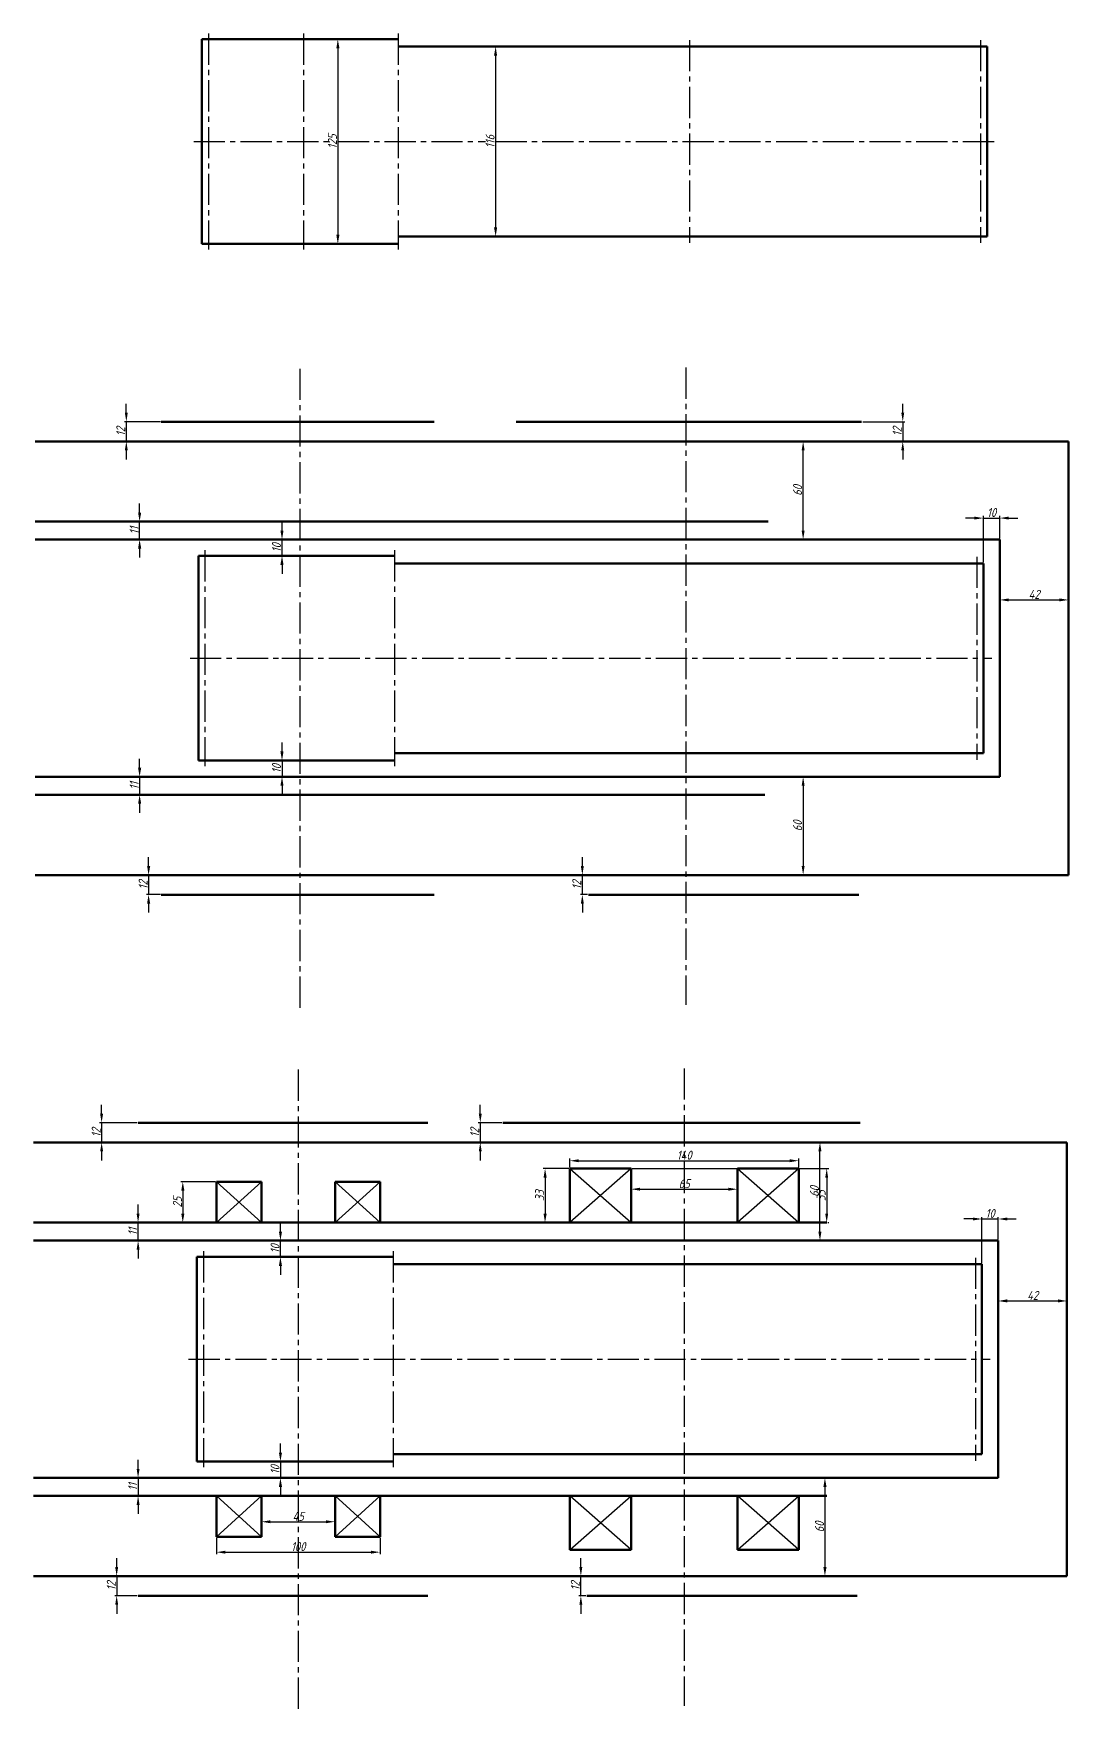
# Model space of a CAD drawing. Header units: millimetres. Extents: x 255 to 1707, y 126 to 1150.
# Drawn here: x 1074 to 1707, y 126 to 1150 of the extents above; entities that cross this region are included whole.
import ezdxf

# ---------------------------------------------------------------- set-up
doc = ezdxf.new("R2010")
doc.units = ezdxf.units.MM
doc.linetypes.add('CENTER2', pattern=[28.575, 19.05, -3.175, 3.175, -3.175])
for name, color, linetype in [('标注', 80, 'Continuous'), ('点划线', 7, 'CENTER2'), ('细实线', 7, 'Continuous')]:
    doc.layers.add(name, color=color, linetype=linetype)
doc.layers.add('粗实线', color=7, linetype='Continuous', lineweight=50)
doc.styles.get("Standard").update_dxf_attribs({"font": 'gbeitc.shx', "bigfont": '@extfont2.shx'})
doc.dimstyles.new('副本 ISO-25', dxfattribs={"dimtxt": 5.5, "dimasz": 5.5, "dimexe": 1.25, "dimexo": 0.625, "dimtad": 1, "dimtxsty": 'Standard', "dimcen": 2.5, "dimadec": 0, "dimazin": 0, "dimtfac": 1, "dimtmove": 0, "dimatfit": 3, "dimfxl": 1, "dimarcsym": 0})

# ---------------------------------------------------------------- blocks, each defined once
blk = doc.blocks.new('*D13')
at = {"layer": 'Defpoints', "color": 0, "transparency": 16777216}
for p in [(1259.9, 1146.4), (1259.9, 1021.4), (1259.9, 1021.4)]:
    blk.add_point(p, dxfattribs=at)
at = {"layer": '标注', "color": 0, "lineweight": -2, "transparency": 16777216}
for p, q in [((1259.9, 1140.9), (1259.9, 1026.9)), ((1260.6, 1146.4), (1261.2, 1146.4)), ((1260.6, 1021.4), (1261.2, 1021.4))]:
    blk.add_line(p, q, dxfattribs=at)
at = {"layer": '标注', "color": 0, "transparency": 16777216}
for points in [[(1259, 1140.9), (1260.9, 1140.9), (1259.9, 1146.4)], [(1259, 1026.9), (1260.9, 1026.9), (1259.9, 1021.4)]]:
    blk.add_solid(points, dxfattribs=at)
at = {"layer": '标注', "color": 0, "transparency": 16777216, "insert": (1256.6, 1083.9), "char_height": 5.5, "attachment_point": 5, "rotation": 90}
blk.add_mtext('125', dxfattribs=at)
blk = doc.blocks.new('*D14')
at = {"layer": 'Defpoints', "color": 0, "transparency": 16777216}
for p in [(1356.4, 1141.9), (1356.4, 1025.9), (1356.4, 1025.9)]:
    blk.add_point(p, dxfattribs=at)
at = {"layer": '标注', "color": 0, "lineweight": -2, "transparency": 16777216}
for p, q in [((1357, 1141.9), (1357.6, 1141.9)), ((1356.4, 1136.4), (1356.4, 1031.4)), ((1357, 1025.9), (1357.6, 1025.9))]:
    blk.add_line(p, q, dxfattribs=at)
at = {"layer": '标注', "color": 0, "transparency": 16777216}
for points in [[(1355.4, 1136.4), (1357.3, 1136.4), (1356.4, 1141.9)], [(1355.4, 1031.4), (1357.3, 1031.4), (1356.4, 1025.9)]]:
    blk.add_solid(points, dxfattribs=at)
at = {"layer": '标注', "color": 0, "transparency": 16777216, "insert": (1353, 1083.9), "char_height": 5.5, "attachment_point": 5, "rotation": 90}
blk.add_mtext('116', dxfattribs=at)
blk = doc.blocks.new('*D15')
at = {"layer": 'Defpoints', "color": 0, "transparency": 16777216}
for p in [(1138.7, 851.7), (1138.7, 851.7), (1138.7, 840.7)]:
    blk.add_point(p, dxfattribs=at)
at = {"layer": '标注', "color": 0, "lineweight": -2, "transparency": 16777216}
for p, q in [((1138.7, 857.2), (1138.7, 862.7)), ((1138.7, 840.7), (1138.7, 851.7)), ((1139.4, 851.7), (1140, 851.7)), ((1139.4, 840.7), (1140, 840.7)), ((1138.7, 835.2), (1138.7, 829.7))]:
    blk.add_line(p, q, dxfattribs=at)
at = {"layer": '标注', "color": 0, "transparency": 16777216}
for points in [[(1137.8, 857.2), (1139.7, 857.2), (1138.7, 851.7)], [(1137.8, 835.2), (1139.7, 835.2), (1138.7, 840.7)]]:
    blk.add_solid(points, dxfattribs=at)
at = {"layer": '标注', "color": 0, "transparency": 16777216, "insert": (1135.4, 846.2), "char_height": 5.5, "attachment_point": 5, "rotation": 90}
blk.add_mtext('11', dxfattribs=at)
blk = doc.blocks.new('*D16')
at = {"layer": 'Defpoints', "color": 0, "transparency": 16777216}
for p in [(1544.4, 900.7), (1544.4, 900.7), (1544.4, 840.7)]:
    blk.add_point(p, dxfattribs=at)
at = {"layer": '标注', "color": 0, "lineweight": -2, "transparency": 16777216}
for p, q in [((1544.4, 846.2), (1544.4, 895.2)), ((1545, 900.7), (1545.7, 900.7)), ((1545, 840.7), (1545.7, 840.7))]:
    blk.add_line(p, q, dxfattribs=at)
at = {"layer": '标注', "color": 0, "transparency": 16777216}
for points in [[(1543.5, 895.2), (1545.3, 895.2), (1544.4, 900.7)], [(1543.5, 846.2), (1545.3, 846.2), (1544.4, 840.7)]]:
    blk.add_solid(points, dxfattribs=at)
at = {"layer": '标注', "color": 0, "transparency": 16777216, "insert": (1541, 870.7), "char_height": 5.5, "attachment_point": 5, "rotation": 90}
blk.add_mtext('60', dxfattribs=at)
blk = doc.blocks.new('*D17')
at = {"layer": 'Defpoints', "color": 0, "transparency": 16777216}
for p in [(1225.8, 840.7), (1225.8, 840.7), (1225.8, 830.7)]:
    blk.add_point(p, dxfattribs=at)
at = {"layer": '标注', "color": 0, "lineweight": -2, "transparency": 16777216}
for p, q in [((1225.8, 846.2), (1225.8, 851.7)), ((1225.8, 830.7), (1225.8, 840.7)), ((1226.4, 840.7), (1227, 840.7)), ((1226.4, 830.7), (1227, 830.7)), ((1225.8, 825.2), (1225.8, 819.7))]:
    blk.add_line(p, q, dxfattribs=at)
at = {"layer": '标注', "color": 0, "transparency": 16777216}
for points in [[(1224.8, 846.2), (1226.7, 846.2), (1225.8, 840.7)], [(1224.8, 825.2), (1226.7, 825.2), (1225.8, 830.7)]]:
    blk.add_solid(points, dxfattribs=at)
at = {"layer": '标注', "color": 0, "transparency": 16777216, "insert": (1222.4, 835.7), "char_height": 5.5, "attachment_point": 5, "rotation": 90}
blk.add_mtext('10', dxfattribs=at)
blk = doc.blocks.new('*D18')
at = {"layer": 'Defpoints', "color": 0, "transparency": 16777216}
for p in [(1664.6, 853.8), (1664.6, 840.7), (1654.6, 826.2)]:
    blk.add_point(p, dxfattribs=at)
at = {"layer": '标注', "color": 0, "lineweight": -2, "transparency": 16777216}
for p, q in [((1649.1, 853.8), (1643.6, 853.8)), ((1654.6, 826.8), (1654.6, 855.1)), ((1654.6, 853.8), (1664.6, 853.8)), ((1664.6, 841.3), (1664.6, 855.1)), ((1670.1, 853.8), (1675.6, 853.8))]:
    blk.add_line(p, q, dxfattribs=at)
at = {"layer": '标注', "color": 0, "transparency": 16777216}
for points in [[(1649.1, 854.7), (1649.1, 852.9), (1654.6, 853.8)], [(1670.1, 854.7), (1670.1, 852.9), (1664.6, 853.8)]]:
    blk.add_solid(points, dxfattribs=at)
at = {"layer": '标注', "color": 0, "transparency": 16777216, "insert": (1659.6, 857.2), "char_height": 5.5, "attachment_point": 5}
blk.add_mtext('10', dxfattribs=at)
blk = doc.blocks.new('*D19')
at = {"layer": 'Defpoints', "color": 0, "transparency": 16777216}
for p in [(1664.6, 803.8), (1706.6, 803.8), (1706.6, 803.8)]:
    blk.add_point(p, dxfattribs=at)
at = {"layer": '标注', "color": 0, "lineweight": -2, "transparency": 16777216}
for p, q in [((1664.6, 804.4), (1664.6, 805)), ((1670.1, 803.8), (1701.1, 803.8)), ((1706.6, 804.4), (1706.6, 805))]:
    blk.add_line(p, q, dxfattribs=at)
at = {"layer": '标注', "color": 0, "transparency": 16777216}
for points in [[(1670.1, 804.7), (1670.1, 802.9), (1664.6, 803.8)], [(1701.1, 804.7), (1701.1, 802.9), (1706.6, 803.8)]]:
    blk.add_solid(points, dxfattribs=at)
at = {"layer": '标注', "color": 0, "transparency": 16777216, "insert": (1685.6, 807.2), "char_height": 5.5, "attachment_point": 5}
blk.add_mtext('42', dxfattribs=at)
blk = doc.blocks.new('*D20')
at = {"layer": 'Defpoints', "color": 0, "transparency": 16777216}
for p in [(1225.8, 705.7), (1225.8, 695.7), (1225.8, 695.7)]:
    blk.add_point(p, dxfattribs=at)
at = {"layer": '标注', "color": 0, "lineweight": -2, "transparency": 16777216}
for p, q in [((1225.8, 711.2), (1225.8, 716.7)), ((1225.8, 705.7), (1225.8, 695.7)), ((1226.4, 705.7), (1227, 705.7)), ((1225.8, 690.2), (1225.8, 684.7)), ((1226.4, 695.7), (1227, 695.7))]:
    blk.add_line(p, q, dxfattribs=at)
at = {"layer": '标注', "color": 0, "transparency": 16777216}
for points in [[(1224.8, 711.2), (1226.7, 711.2), (1225.8, 705.7)], [(1224.8, 690.2), (1226.7, 690.2), (1225.8, 695.7)]]:
    blk.add_solid(points, dxfattribs=at)
at = {"layer": '标注', "color": 0, "transparency": 16777216, "insert": (1222.4, 700.7), "char_height": 5.5, "attachment_point": 5, "rotation": 90}
blk.add_mtext('10', dxfattribs=at)
blk = doc.blocks.new('*D21')
at = {"layer": 'Defpoints', "color": 0, "transparency": 16777216}
for p in [(1138.7, 695.7), (1138.7, 684.7), (1138.7, 684.7)]:
    blk.add_point(p, dxfattribs=at)
at = {"layer": '标注', "color": 0, "lineweight": -2, "transparency": 16777216}
for p, q in [((1138.7, 701.2), (1138.7, 706.7)), ((1138.7, 695.7), (1138.7, 684.7)), ((1139.4, 695.7), (1140, 695.7)), ((1138.7, 679.2), (1138.7, 673.7)), ((1139.4, 684.7), (1140, 684.7))]:
    blk.add_line(p, q, dxfattribs=at)
at = {"layer": '标注', "color": 0, "transparency": 16777216}
for points in [[(1137.8, 701.2), (1139.7, 701.2), (1138.7, 695.7)], [(1137.8, 679.2), (1139.7, 679.2), (1138.7, 684.7)]]:
    blk.add_solid(points, dxfattribs=at)
at = {"layer": '标注', "color": 0, "transparency": 16777216, "insert": (1135.4, 690.2), "char_height": 5.5, "attachment_point": 5, "rotation": 90}
blk.add_mtext('11', dxfattribs=at)
blk = doc.blocks.new('*D22')
at = {"layer": 'Defpoints', "color": 0, "transparency": 16777216}
for p in [(1544.4, 695.7), (1544.4, 635.7), (1544.4, 635.7)]:
    blk.add_point(p, dxfattribs=at)
at = {"layer": '标注', "color": 0, "lineweight": -2, "transparency": 16777216}
for p, q in [((1544.4, 690.2), (1544.4, 641.2)), ((1545, 695.7), (1545.7, 695.7)), ((1545, 635.7), (1545.7, 635.7))]:
    blk.add_line(p, q, dxfattribs=at)
at = {"layer": '标注', "color": 0, "transparency": 16777216}
for points in [[(1543.5, 690.2), (1545.3, 690.2), (1544.4, 695.7)], [(1543.5, 641.2), (1545.3, 641.2), (1544.4, 635.7)]]:
    blk.add_solid(points, dxfattribs=at)
at = {"layer": '标注', "color": 0, "transparency": 16777216, "insert": (1541, 665.7), "char_height": 5.5, "attachment_point": 5, "rotation": 90}
blk.add_mtext('60', dxfattribs=at)
blk = doc.blocks.new('*D23')
at = {"layer": 'Defpoints', "color": 0, "transparency": 16777216}
for p in [(1409.4, 635.7), (1409.4, 635.7), (1413.1, 623.7)]:
    blk.add_point(p, dxfattribs=at)
at = {"layer": '标注', "color": 0, "lineweight": -2, "transparency": 16777216}
for p, q in [((1409.4, 641.2), (1409.4, 646.7)), ((1409.4, 623.7), (1409.4, 635.7)), ((1410, 635.7), (1410.7, 635.7)), ((1412.5, 623.7), (1408.2, 623.7)), ((1409.4, 618.2), (1409.4, 612.7))]:
    blk.add_line(p, q, dxfattribs=at)
at = {"layer": '标注', "color": 0, "transparency": 16777216}
for points in [[(1408.5, 641.2), (1410.3, 641.2), (1409.4, 635.7)], [(1408.5, 618.2), (1410.3, 618.2), (1409.4, 623.7)]]:
    blk.add_solid(points, dxfattribs=at)
at = {"layer": '标注', "color": 0, "transparency": 16777216, "insert": (1406, 629.7), "char_height": 5.5, "attachment_point": 5, "rotation": 90}
blk.add_mtext('12', dxfattribs=at)
blk = doc.blocks.new('*D26')
at = {"layer": 'Defpoints', "color": 0, "transparency": 16777216}
for p in [(1137.8, 423.3), (1143.1, 423.3), (1137.8, 412.3)]:
    blk.add_point(p, dxfattribs=at)
at = {"layer": '标注', "color": 0, "lineweight": -2, "transparency": 16777216}
for p, q in [((1137.8, 428.8), (1137.8, 434.3)), ((1142.4, 423.3), (1136.6, 423.3)), ((1137.8, 412.3), (1137.8, 423.3)), ((1138.5, 412.3), (1139.1, 412.3)), ((1137.8, 406.8), (1137.8, 401.3))]:
    blk.add_line(p, q, dxfattribs=at)
at = {"layer": '标注', "color": 0, "transparency": 16777216}
for points in [[(1136.9, 428.8), (1138.7, 428.8), (1137.8, 423.3)], [(1136.9, 406.8), (1138.7, 406.8), (1137.8, 412.3)]]:
    blk.add_solid(points, dxfattribs=at)
at = {"layer": '标注', "color": 0, "transparency": 16777216, "insert": (1134.5, 417.8), "char_height": 5.5, "attachment_point": 5, "rotation": 90}
blk.add_mtext('11', dxfattribs=at)
blk = doc.blocks.new('*D24')
at = {"layer": 'Defpoints', "color": 0, "transparency": 16777216}
for p in [(1554.7, 472.3), (1554.7, 472.3), (1554.7, 412.3)]:
    blk.add_point(p, dxfattribs=at)
at = {"layer": '标注', "color": 0, "lineweight": -2, "transparency": 16777216}
for p, q in [((1555.3, 472.3), (1555.9, 472.3)), ((1554.7, 417.8), (1554.7, 466.8)), ((1555.3, 412.3), (1555.9, 412.3))]:
    blk.add_line(p, q, dxfattribs=at)
at = {"layer": '标注', "color": 0, "transparency": 16777216}
for points in [[(1553.7, 466.8), (1555.6, 466.8), (1554.7, 472.3)], [(1553.7, 417.8), (1555.6, 417.8), (1554.7, 412.3)]]:
    blk.add_solid(points, dxfattribs=at)
at = {"layer": '标注', "color": 0, "transparency": 16777216, "insert": (1551.3, 442.3), "char_height": 5.5, "attachment_point": 5, "rotation": 90}
blk.add_mtext('60', dxfattribs=at)
blk = doc.blocks.new('*D27')
at = {"layer": 'Defpoints', "color": 0, "transparency": 16777216}
for p in [(1224.8, 412.3), (1224.8, 412.3), (1224.8, 402.3)]:
    blk.add_point(p, dxfattribs=at)
at = {"layer": '标注', "color": 0, "lineweight": -2, "transparency": 16777216}
for p, q in [((1224.8, 417.8), (1224.8, 423.3)), ((1224.8, 402.3), (1224.8, 412.3)), ((1225.5, 412.3), (1226.1, 412.3)), ((1225.5, 402.3), (1226.1, 402.3)), ((1224.8, 396.8), (1224.8, 391.3))]:
    blk.add_line(p, q, dxfattribs=at)
at = {"layer": '标注', "color": 0, "transparency": 16777216}
for points in [[(1223.9, 417.8), (1225.8, 417.8), (1224.8, 412.3)], [(1223.9, 396.8), (1225.8, 396.8), (1224.8, 402.3)]]:
    blk.add_solid(points, dxfattribs=at)
at = {"layer": '标注', "color": 0, "transparency": 16777216, "insert": (1221.5, 407.3), "char_height": 5.5, "attachment_point": 5, "rotation": 90}
blk.add_mtext('10', dxfattribs=at)
blk = doc.blocks.new('*D28')
at = {"layer": 'Defpoints', "color": 0, "transparency": 16777216}
for p in [(1663.7, 425.5), (1663.7, 412.3), (1653.7, 397.8)]:
    blk.add_point(p, dxfattribs=at)
at = {"layer": '标注', "color": 0, "lineweight": -2, "transparency": 16777216}
for p, q in [((1648.2, 425.5), (1642.7, 425.5)), ((1653.7, 398.4), (1653.7, 426.7)), ((1653.7, 425.5), (1663.7, 425.5)), ((1663.7, 412.9), (1663.7, 426.7)), ((1669.2, 425.5), (1674.7, 425.5))]:
    blk.add_line(p, q, dxfattribs=at)
at = {"layer": '标注', "color": 0, "transparency": 16777216}
for points in [[(1648.2, 426.4), (1648.2, 424.6), (1653.7, 425.5)], [(1669.2, 426.4), (1669.2, 424.6), (1663.7, 425.5)]]:
    blk.add_solid(points, dxfattribs=at)
at = {"layer": '标注', "color": 0, "transparency": 16777216, "insert": (1658.7, 428.9), "char_height": 5.5, "attachment_point": 5}
blk.add_mtext('10', dxfattribs=at)
blk = doc.blocks.new('*D29')
at = {"layer": 'Defpoints', "color": 0, "transparency": 16777216}
for p in [(1663.7, 375.4), (1705.7, 375.4), (1705.7, 375.4)]:
    blk.add_point(p, dxfattribs=at)
at = {"layer": '标注', "color": 0, "lineweight": -2, "transparency": 16777216}
for p, q in [((1663.7, 376.1), (1663.7, 376.7)), ((1669.2, 375.4), (1700.2, 375.4)), ((1705.7, 376.1), (1705.7, 376.7))]:
    blk.add_line(p, q, dxfattribs=at)
at = {"layer": '标注', "color": 0, "transparency": 16777216}
for points in [[(1669.2, 376.4), (1669.2, 374.5), (1663.7, 375.4)], [(1700.2, 376.4), (1700.2, 374.5), (1705.7, 375.4)]]:
    blk.add_solid(points, dxfattribs=at)
at = {"layer": '标注', "color": 0, "transparency": 16777216, "insert": (1684.7, 378.8), "char_height": 5.5, "attachment_point": 5}
blk.add_mtext('42', dxfattribs=at)
blk = doc.blocks.new('*D30')
at = {"layer": 'Defpoints', "color": 0, "transparency": 16777216}
for p in [(1224.8, 277.3), (1224.8, 267.3), (1224.8, 267.3)]:
    blk.add_point(p, dxfattribs=at)
at = {"layer": '标注', "color": 0, "lineweight": -2, "transparency": 16777216}
for p, q in [((1224.8, 282.8), (1224.8, 288.3)), ((1224.8, 277.3), (1224.8, 267.3)), ((1225.5, 277.3), (1226.1, 277.3)), ((1225.5, 267.3), (1226.1, 267.3)), ((1224.8, 261.8), (1224.8, 256.3))]:
    blk.add_line(p, q, dxfattribs=at)
at = {"layer": '标注', "color": 0, "transparency": 16777216}
for points in [[(1223.9, 282.8), (1225.8, 282.8), (1224.8, 277.3)], [(1223.9, 261.8), (1225.8, 261.8), (1224.8, 267.3)]]:
    blk.add_solid(points, dxfattribs=at)
at = {"layer": '标注', "color": 0, "transparency": 16777216, "insert": (1221.5, 272.3), "char_height": 5.5, "attachment_point": 5, "rotation": 90}
blk.add_mtext('10', dxfattribs=at)
blk = doc.blocks.new('*D31')
at = {"layer": 'Defpoints', "color": 0, "transparency": 16777216}
for p in [(1137.8, 267.3), (1137.8, 256.3), (1143.4, 256.3)]:
    blk.add_point(p, dxfattribs=at)
at = {"layer": '标注', "color": 0, "lineweight": -2, "transparency": 16777216}
for p, q in [((1137.8, 272.8), (1137.8, 278.3)), ((1137.8, 267.3), (1137.8, 256.3)), ((1138.5, 267.3), (1139.1, 267.3)), ((1142.8, 256.3), (1136.6, 256.3)), ((1137.8, 250.8), (1137.8, 245.3))]:
    blk.add_line(p, q, dxfattribs=at)
at = {"layer": '标注', "color": 0, "transparency": 16777216}
for points in [[(1136.9, 272.8), (1138.7, 272.8), (1137.8, 267.3)], [(1136.9, 250.8), (1138.7, 250.8), (1137.8, 256.3)]]:
    blk.add_solid(points, dxfattribs=at)
at = {"layer": '标注', "color": 0, "transparency": 16777216, "insert": (1134.5, 261.8), "char_height": 5.5, "attachment_point": 5, "rotation": 90}
blk.add_mtext('11', dxfattribs=at)
blk = doc.blocks.new('*D25')
at = {"layer": 'Defpoints', "color": 0, "transparency": 16777216}
for p in [(1557.7, 267.3), (1557.7, 207.3), (1557.7, 207.3)]:
    blk.add_point(p, dxfattribs=at)
at = {"layer": '标注', "color": 0, "lineweight": -2, "transparency": 16777216}
for p, q in [((1558.4, 267.3), (1559, 267.3)), ((1557.7, 261.8), (1557.7, 212.8)), ((1558.4, 207.3), (1559, 207.3))]:
    blk.add_line(p, q, dxfattribs=at)
at = {"layer": '标注', "color": 0, "transparency": 16777216}
for points in [[(1556.8, 261.8), (1558.7, 261.8), (1557.7, 267.3)], [(1556.8, 212.8), (1558.7, 212.8), (1557.7, 207.3)]]:
    blk.add_solid(points, dxfattribs=at)
at = {"layer": '标注', "color": 0, "transparency": 16777216, "insert": (1554.4, 237.3), "char_height": 5.5, "attachment_point": 5, "rotation": 90}
blk.add_mtext('60', dxfattribs=at)
blk = doc.blocks.new('*D32')
at = {"layer": 'Defpoints', "color": 0, "transparency": 16777216}
for p in [(1408.5, 207.3), (1408.5, 207.3), (1412.2, 195.3)]:
    blk.add_point(p, dxfattribs=at)
at = {"layer": '标注', "color": 0, "lineweight": -2, "transparency": 16777216}
for p, q in [((1408.5, 212.8), (1408.5, 218.3)), ((1408.5, 195.3), (1408.5, 207.3)), ((1409.1, 207.3), (1409.7, 207.3)), ((1411.5, 195.3), (1407.2, 195.3)), ((1408.5, 189.8), (1408.5, 184.3))]:
    blk.add_line(p, q, dxfattribs=at)
at = {"layer": '标注', "color": 0, "transparency": 16777216}
for points in [[(1407.6, 212.8), (1409.4, 212.8), (1408.5, 207.3)], [(1407.6, 189.8), (1409.4, 189.8), (1408.5, 195.3)]]:
    blk.add_solid(points, dxfattribs=at)
at = {"layer": '标注', "color": 0, "transparency": 16777216, "insert": (1405.1, 201.3), "char_height": 5.5, "attachment_point": 5, "rotation": 90}
blk.add_mtext('12', dxfattribs=at)
blk = doc.blocks.new('*D33')
at = {"layer": 'Defpoints', "color": 0, "transparency": 16777216}
for p in [(1213.2, 240.5), (1258.2, 240.5), (1258.2, 240.5)]:
    blk.add_point(p, dxfattribs=at)
at = {"layer": '标注', "color": 0, "lineweight": -2, "transparency": 16777216}
for p, q in [((1213.2, 241.1), (1213.2, 241.7)), ((1218.7, 240.5), (1252.7, 240.5)), ((1258.2, 241.1), (1258.2, 241.7))]:
    blk.add_line(p, q, dxfattribs=at)
at = {"layer": '标注', "color": 0, "transparency": 16777216}
for points in [[(1218.7, 241.4), (1218.7, 239.6), (1213.2, 240.5)], [(1252.7, 241.4), (1252.7, 239.6), (1258.2, 240.5)]]:
    blk.add_solid(points, dxfattribs=at)
at = {"layer": '标注', "color": 0, "transparency": 16777216, "insert": (1235.7, 243.8), "char_height": 5.5, "attachment_point": 5}
blk.add_mtext('45', dxfattribs=at)
blk = doc.blocks.new('*D34')
at = {"layer": 'Defpoints', "color": 0, "transparency": 16777216}
for p in [(1185.7, 231.3), (1285.7, 231.3), (1285.7, 221.9)]:
    blk.add_point(p, dxfattribs=at)
at = {"layer": '标注', "color": 0, "lineweight": -2, "transparency": 16777216}
for p, q in [((1185.7, 230.7), (1185.7, 220.7)), ((1285.7, 230.7), (1285.7, 220.7)), ((1191.2, 221.9), (1280.2, 221.9))]:
    blk.add_line(p, q, dxfattribs=at)
at = {"layer": '标注', "color": 0, "transparency": 16777216}
for points in [[(1191.2, 222.8), (1191.2, 221), (1185.7, 221.9)], [(1280.2, 222.8), (1280.2, 221), (1285.7, 221.9)]]:
    blk.add_solid(points, dxfattribs=at)
at = {"layer": '标注', "color": 0, "transparency": 16777216, "insert": (1235.7, 225.3), "char_height": 5.5, "attachment_point": 5}
blk.add_mtext('100', dxfattribs=at)
blk = doc.blocks.new('*D35')
at = {"layer": 'Defpoints', "color": 0, "transparency": 16777216}
for p in [(1439.2, 443.7), (1504.2, 443.7), (1504.2, 443.7)]:
    blk.add_point(p, dxfattribs=at)
at = {"layer": '标注', "color": 0, "lineweight": -2, "transparency": 16777216}
for p, q in [((1439.2, 444.3), (1439.2, 445)), ((1444.7, 443.7), (1498.7, 443.7)), ((1504.2, 444.3), (1504.2, 445))]:
    blk.add_line(p, q, dxfattribs=at)
at = {"layer": '标注', "color": 0, "transparency": 16777216}
for points in [[(1444.7, 444.6), (1444.7, 442.8), (1439.2, 443.7)], [(1498.7, 444.6), (1498.7, 442.8), (1504.2, 443.7)]]:
    blk.add_solid(points, dxfattribs=at)
at = {"layer": '标注', "color": 0, "transparency": 16777216, "insert": (1471.7, 447.1), "char_height": 5.5, "attachment_point": 5}
blk.add_mtext('65', dxfattribs=at)
blk = doc.blocks.new('*D36')
at = {"layer": 'Defpoints', "color": 0, "transparency": 16777216}
for p in [(1541.7, 461.1), (1401.7, 456.3), (1541.7, 456.3)]:
    blk.add_point(p, dxfattribs=at)
at = {"layer": '标注', "color": 0, "lineweight": -2, "transparency": 16777216}
for p, q in [((1401.7, 456.9), (1401.7, 462.4)), ((1407.2, 461.1), (1536.2, 461.1)), ((1541.7, 456.9), (1541.7, 462.4))]:
    blk.add_line(p, q, dxfattribs=at)
at = {"layer": '标注', "color": 0, "transparency": 16777216}
for points in [[(1407.2, 462), (1407.2, 460.2), (1401.7, 461.1)], [(1536.2, 462), (1536.2, 460.2), (1541.7, 461.1)]]:
    blk.add_solid(points, dxfattribs=at)
at = {"layer": '标注', "color": 0, "transparency": 16777216, "insert": (1471.7, 464.5), "char_height": 5.5, "attachment_point": 5}
blk.add_mtext('140', dxfattribs=at)
blk = doc.blocks.new('*D37')
at = {"layer": 'Defpoints', "color": 0, "transparency": 16777216}
for p in [(1185.7, 448.3), (1165.1, 423.3), (1165.1, 423.3)]:
    blk.add_point(p, dxfattribs=at)
at = {"layer": '标注', "color": 0, "lineweight": -2, "transparency": 16777216}
for p, q in [((1185.1, 448.3), (1163.9, 448.3)), ((1165.1, 442.8), (1165.1, 428.8)), ((1165.8, 423.3), (1166.4, 423.3))]:
    blk.add_line(p, q, dxfattribs=at)
at = {"layer": '标注', "color": 0, "transparency": 16777216}
for points in [[(1164.2, 442.8), (1166.1, 442.8), (1165.1, 448.3)], [(1164.2, 428.8), (1166.1, 428.8), (1165.1, 423.3)]]:
    blk.add_solid(points, dxfattribs=at)
at = {"layer": '标注', "color": 0, "transparency": 16777216, "insert": (1161.8, 435.8), "char_height": 5.5, "attachment_point": 5, "rotation": 90}
blk.add_mtext('25', dxfattribs=at)
blk = doc.blocks.new('*D38')
at = {"layer": 'Defpoints', "color": 0, "transparency": 16777216}
for p in [(1439.2, 456.3), (1558.8, 423.3), (1558.8, 423.3)]:
    blk.add_point(p, dxfattribs=at)
at = {"layer": '标注', "color": 0, "lineweight": -2, "transparency": 16777216}
for p, q in [((1439.8, 456.3), (1560.1, 456.3)), ((1558.8, 450.8), (1558.8, 428.8)), ((1559.4, 423.3), (1560.1, 423.3))]:
    blk.add_line(p, q, dxfattribs=at)
at = {"layer": '标注', "color": 0, "transparency": 16777216}
for points in [[(1557.9, 450.8), (1559.7, 450.8), (1558.8, 456.3)], [(1557.9, 428.8), (1559.7, 428.8), (1558.8, 423.3)]]:
    blk.add_solid(points, dxfattribs=at)
at = {"layer": '标注', "color": 0, "transparency": 16777216, "insert": (1555.4, 439.8), "char_height": 5.5, "attachment_point": 5, "rotation": 90}
blk.add_mtext('33', dxfattribs=at)
blk = doc.blocks.new('*D39')
at = {"layer": 'Defpoints', "color": 0, "transparency": 16777216}
for p in [(1401.7, 456.3), (1386.6, 423.3), (1386.6, 423.3)]:
    blk.add_point(p, dxfattribs=at)
at = {"layer": '标注', "color": 0, "lineweight": -2, "transparency": 16777216}
for p, q in [((1401.1, 456.3), (1385.4, 456.3)), ((1386.6, 450.8), (1386.6, 428.8)), ((1387.3, 423.3), (1387.9, 423.3))]:
    blk.add_line(p, q, dxfattribs=at)
at = {"layer": '标注', "color": 0, "transparency": 16777216}
for points in [[(1385.7, 450.8), (1387.6, 450.8), (1386.6, 456.3)], [(1385.7, 428.8), (1387.6, 428.8), (1386.6, 423.3)]]:
    blk.add_solid(points, dxfattribs=at)
at = {"layer": '标注', "color": 0, "transparency": 16777216, "insert": (1383.3, 439.8), "char_height": 5.5, "attachment_point": 5, "rotation": 90}
blk.add_mtext('33', dxfattribs=at)
blk = doc.blocks.new('*D40')
at = {"layer": 'Defpoints', "color": 0, "transparency": 16777216}
for p in [(1152, 912.7), (1130.6, 900.7), (1130.6, 900.7)]:
    blk.add_point(p, dxfattribs=at)
at = {"layer": '标注', "color": 0, "lineweight": -2, "transparency": 16777216}
for p, q in [((1130.6, 918.2), (1130.6, 923.7)), ((1151.4, 912.7), (1129.4, 912.7)), ((1130.6, 912.7), (1130.6, 900.7)), ((1130.6, 895.2), (1130.6, 889.7)), ((1131.2, 900.7), (1131.9, 900.7))]:
    blk.add_line(p, q, dxfattribs=at)
at = {"layer": '标注', "color": 0, "transparency": 16777216}
for points in [[(1129.7, 918.2), (1131.5, 918.2), (1130.6, 912.7)], [(1129.7, 895.2), (1131.5, 895.2), (1130.6, 900.7)]]:
    blk.add_solid(points, dxfattribs=at)
at = {"layer": '标注', "color": 0, "transparency": 16777216, "insert": (1127.2, 906.7), "char_height": 5.5, "attachment_point": 5, "rotation": 90}
blk.add_mtext('12', dxfattribs=at)
blk = doc.blocks.new('*D41')
at = {"layer": 'Defpoints', "color": 0, "transparency": 16777216}
for p in [(1580.2, 912.7), (1605.3, 900.7), (1605.3, 900.7)]:
    blk.add_point(p, dxfattribs=at)
at = {"layer": '标注', "color": 0, "lineweight": -2, "transparency": 16777216}
for p, q in [((1605.3, 918.2), (1605.3, 923.7)), ((1580.8, 912.7), (1606.6, 912.7)), ((1605.3, 912.7), (1605.3, 900.7)), ((1605.3, 895.2), (1605.3, 889.7)), ((1605.9, 900.7), (1606.6, 900.7))]:
    blk.add_line(p, q, dxfattribs=at)
at = {"layer": '标注', "color": 0, "transparency": 16777216}
for points in [[(1604.4, 918.2), (1606.2, 918.2), (1605.3, 912.7)], [(1604.4, 895.2), (1606.2, 895.2), (1605.3, 900.7)]]:
    blk.add_solid(points, dxfattribs=at)
at = {"layer": '标注', "color": 0, "transparency": 16777216, "insert": (1601.9, 906.7), "char_height": 5.5, "attachment_point": 5, "rotation": 90}
blk.add_mtext('12', dxfattribs=at)
blk = doc.blocks.new('*D42')
at = {"layer": 'Defpoints', "color": 0, "transparency": 16777216}
for p in [(1144.2, 635.7), (1144.2, 623.7), (1152, 623.7)]:
    blk.add_point(p, dxfattribs=at)
at = {"layer": '标注', "color": 0, "lineweight": -2, "transparency": 16777216}
for p, q in [((1144.2, 641.2), (1144.2, 646.7)), ((1144.2, 635.7), (1144.2, 623.7)), ((1144.9, 635.7), (1145.5, 635.7)), ((1151.4, 623.7), (1143, 623.7)), ((1144.2, 618.2), (1144.2, 612.7))]:
    blk.add_line(p, q, dxfattribs=at)
at = {"layer": '标注', "color": 0, "transparency": 16777216}
for points in [[(1143.3, 641.2), (1145.2, 641.2), (1144.2, 635.7)], [(1143.3, 618.2), (1145.2, 618.2), (1144.2, 623.7)]]:
    blk.add_solid(points, dxfattribs=at)
at = {"layer": '标注', "color": 0, "transparency": 16777216, "insert": (1140.9, 629.7), "char_height": 5.5, "attachment_point": 5, "rotation": 90}
blk.add_mtext('12', dxfattribs=at)
blk = doc.blocks.new('*D43')
at = {"layer": 'Defpoints', "color": 0, "transparency": 16777216}
for p in [(1137.8, 484.3), (1115.5, 472.3), (1115.5, 472.3)]:
    blk.add_point(p, dxfattribs=at)
at = {"layer": '标注', "color": 0, "lineweight": -2, "transparency": 16777216}
for p, q in [((1115.5, 489.8), (1115.5, 495.3)), ((1137.2, 484.3), (1114.3, 484.3)), ((1115.5, 484.3), (1115.5, 472.3)), ((1116.2, 472.3), (1116.8, 472.3)), ((1115.5, 466.8), (1115.5, 461.3))]:
    blk.add_line(p, q, dxfattribs=at)
at = {"layer": '标注', "color": 0, "transparency": 16777216}
for points in [[(1114.6, 489.8), (1116.4, 489.8), (1115.5, 484.3)], [(1114.6, 466.8), (1116.4, 466.8), (1115.5, 472.3)]]:
    blk.add_solid(points, dxfattribs=at)
at = {"layer": '标注', "color": 0, "transparency": 16777216, "insert": (1112.2, 478.3), "char_height": 5.5, "attachment_point": 5, "rotation": 90}
blk.add_mtext('12', dxfattribs=at)
blk = doc.blocks.new('*D44')
at = {"layer": 'Defpoints', "color": 0, "transparency": 16777216}
for p in [(1360.8, 484.3), (1347, 472.3), (1347, 472.3)]:
    blk.add_point(p, dxfattribs=at)
at = {"layer": '标注', "color": 0, "lineweight": -2, "transparency": 16777216}
for p, q in [((1347, 489.8), (1347, 495.3)), ((1360.2, 484.3), (1345.7, 484.3)), ((1347, 484.3), (1347, 472.3)), ((1347.6, 472.3), (1348.2, 472.3)), ((1347, 466.8), (1347, 461.3))]:
    blk.add_line(p, q, dxfattribs=at)
at = {"layer": '标注', "color": 0, "transparency": 16777216}
for points in [[(1346.1, 489.8), (1347.9, 489.8), (1347, 484.3)], [(1346.1, 466.8), (1347.9, 466.8), (1347, 472.3)]]:
    blk.add_solid(points, dxfattribs=at)
at = {"layer": '标注', "color": 0, "transparency": 16777216, "insert": (1343.6, 478.3), "char_height": 5.5, "attachment_point": 5, "rotation": 90}
blk.add_mtext('12', dxfattribs=at)
blk = doc.blocks.new('*D45')
at = {"layer": 'Defpoints', "color": 0, "transparency": 16777216}
for p in [(1124.7, 207.3), (1124.7, 195.3), (1137.8, 195.3)]:
    blk.add_point(p, dxfattribs=at)
at = {"layer": '标注', "color": 0, "lineweight": -2, "transparency": 16777216}
for p, q in [((1124.7, 212.8), (1124.7, 218.3)), ((1124.7, 207.3), (1124.7, 195.3)), ((1125.4, 207.3), (1126, 207.3)), ((1137.2, 195.3), (1123.5, 195.3)), ((1124.7, 189.8), (1124.7, 184.3))]:
    blk.add_line(p, q, dxfattribs=at)
at = {"layer": '标注', "color": 0, "transparency": 16777216}
for points in [[(1123.8, 212.8), (1125.6, 212.8), (1124.7, 207.3)], [(1123.8, 189.8), (1125.6, 189.8), (1124.7, 195.3)]]:
    blk.add_solid(points, dxfattribs=at)
at = {"layer": '标注', "color": 0, "transparency": 16777216, "insert": (1121.4, 201.3), "char_height": 5.5, "attachment_point": 5, "rotation": 90}
blk.add_mtext('12', dxfattribs=at)

msp = doc.modelspace()

# ---------------------------------------------------------------- linework, layer by layer
at = {"layer": '点划线'}
for p, q in [((1180.846, 1149.905), (1180.846, 1017.905)), ((1238.846, 1149.905), (1238.846, 1017.905)), ((1296.846, 1149.905), (1296.846, 1017.905)), ((1474.846, 1145.905), (1474.846, 1021.905)), ((1652.846, 1145.905), (1652.846, 1021.905)), ((1171.846, 1083.905), (1254.328, 1083.905)), ((1259.944, 1083.905), (1350.276, 1083.905)), ((1356.364, 1083.905), (1661.917, 1083.905)), ((1236.634, 945.101), (1236.634, 554.121)), ((1472.634, 945.82), (1472.634, 556.279)), ((1178.634, 834.15), (1178.634, 702.15)), ((1294.634, 834.15), (1294.634, 702.15)), ((1650.634, 830.15), (1650.634, 706.15)), ((1169.634, 768.15), (1225.76, 768.15)), ((1225.76, 768.15), (1340.113, 768.15)), ((1340.113, 768.15), (1659.704, 768.15)), ((1235.716, 516.761), (1235.716, 125.781)), ((1471.716, 517.48), (1471.716, 127.939)), ((1177.716, 405.81), (1177.716, 273.81)), ((1293.716, 405.81), (1293.716, 273.81)), ((1649.716, 401.81), (1649.716, 277.81)), ((1168.716, 339.81), (1224.842, 339.81)), ((1224.842, 339.81), (1339.195, 339.81)), ((1339.195, 339.81), (1658.787, 339.81))]:
    msp.add_line(p, q, dxfattribs=at)
at = {"layer": '粗实线'}
for p, q in [((1176.846, 1146.405), (1176.846, 1021.405)), ((1176.846, 1146.405), (1296.846, 1146.405)), ((1296.846, 1141.905), (1656.846, 1141.905)), ((1656.846, 1141.905), (1656.846, 1025.905)), ((1296.846, 1025.905), (1656.846, 1025.905)), ((1176.846, 1021.405), (1296.846, 1021.405)), ((1151.998, 912.65), (1318.874, 912.65)), ((1368.96, 912.65), (1580.169, 912.65)), ((1074.77, 900.65), (1706.634, 900.65)), ((1706.634, 900.65), (1706.634, 635.65)), ((1074.77, 851.65), (1523.09, 851.65)), ((1074.77, 840.65), (1664.634, 840.65)), ((1664.634, 840.65), (1664.634, 695.65)), ((1174.634, 830.65), (1174.634, 705.65)), ((1174.634, 830.65), (1294.634, 830.65)), ((1294.634, 826.15), (1654.634, 826.15)), ((1654.634, 826.15), (1654.634, 710.15)), ((1294.634, 710.15), (1654.634, 710.15)), ((1174.634, 705.65), (1294.634, 705.65)), ((1074.77, 695.65), (1664.634, 695.65)), ((1074.77, 684.65), (1520.926, 684.65)), ((1074.77, 635.65), (1706.634, 635.65)), ((1151.998, 623.65), (1318.874, 623.65)), ((1413.081, 623.65), (1578.349, 623.65)), ((1137.795, 484.31), (1314.963, 484.31)), ((1360.793, 484.31), (1579.251, 484.31)), ((1073.853, 472.31), (1705.716, 472.31)), ((1705.716, 472.31), (1705.716, 207.31)), ((1439.216, 456.31), (1401.716, 456.31)), ((1401.716, 456.31), (1401.716, 423.31)), ((1439.216, 423.31), (1439.216, 456.31)), ((1504.216, 423.31), (1504.216, 456.31)), ((1504.216, 456.31), (1541.716, 456.31)), ((1541.716, 456.31), (1541.716, 423.31)), ((1213.216, 448.31), (1185.716, 448.31)), ((1185.716, 448.31), (1185.716, 423.31)), ((1213.216, 423.31), (1213.216, 448.31)), ((1258.216, 423.31), (1258.216, 448.31)), ((1258.216, 448.31), (1285.716, 448.31)), ((1285.716, 448.31), (1285.716, 423.31)), ((1073.853, 423.31), (1558.82, 423.31)), ((1073.853, 412.31), (1663.716, 412.31)), ((1663.716, 412.31), (1663.716, 267.31)), ((1173.716, 402.31), (1173.716, 277.31)), ((1173.716, 402.31), (1293.716, 402.31)), ((1293.716, 397.81), (1653.716, 397.81)), ((1653.716, 397.81), (1653.716, 281.81)), ((1173.716, 277.31), (1293.716, 277.31)), ((1293.716, 281.81), (1653.716, 281.81)), ((1073.853, 267.31), (1663.716, 267.31)), ((1073.853, 256.31), (1558.82, 256.31)), ((1185.716, 231.31), (1185.716, 256.31)), ((1213.216, 256.31), (1213.216, 231.31)), ((1258.216, 256.31), (1258.216, 231.31)), ((1285.716, 231.31), (1285.716, 256.31)), ((1401.716, 223.31), (1401.716, 256.31)), ((1439.216, 256.31), (1439.216, 223.31)), ((1504.216, 256.31), (1504.216, 223.31)), ((1541.716, 223.31), (1541.716, 256.31)), ((1213.216, 231.31), (1185.716, 231.31)), ((1258.216, 231.31), (1285.716, 231.31)), ((1439.216, 223.31), (1401.716, 223.31)), ((1504.216, 223.31), (1541.716, 223.31)), ((1073.853, 207.31), (1705.716, 207.31)), ((1137.795, 195.31), (1314.963, 195.31)), ((1412.163, 195.31), (1577.431, 195.31))]:
    msp.add_line(p, q, dxfattribs=at)
at = {"layer": '细实线'}
for p, q in [((1401.716, 456.31), (1439.216, 423.31)), ((1439.216, 456.31), (1401.716, 423.31)), ((1541.716, 456.31), (1504.216, 423.31)), ((1504.216, 456.31), (1541.716, 423.31)), ((1185.716, 448.31), (1213.216, 423.31)), ((1213.216, 448.31), (1185.716, 423.31)), ((1258.216, 448.31), (1285.716, 423.31)), ((1285.716, 448.31), (1258.216, 423.31)), ((1185.716, 231.31), (1213.216, 256.31)), ((1213.216, 231.31), (1185.716, 256.31)), ((1258.216, 231.31), (1285.716, 256.31)), ((1285.716, 231.31), (1258.216, 256.31)), ((1401.716, 223.31), (1439.216, 256.31)), ((1439.216, 223.31), (1401.716, 256.31)), ((1541.716, 223.31), (1504.216, 256.31)), ((1504.216, 223.31), (1541.716, 256.31))]:
    msp.add_line(p, q, dxfattribs=at)

# ---------------------------------------------------------------- dimensions: what is measured, and where the dimension line sits
at = {"layer": '标注'}
for base, p1, p2, angle, picture, middle in [((1259.944, 1021.405), (1259.944, 1146.405), (1259.944, 1021.405), 90, '*D13', (1256.569, 1083.905)), ((1356.364, 1025.905), (1356.364, 1141.905), (1356.364, 1025.905), 90, '*D14', (1352.989, 1083.905)), ((1130.614, 900.65), (1151.998, 912.65), (1130.614, 900.65), 90, '*D40', (1127.239, 906.65)), ((1605.323, 900.65), (1580.169, 912.65), (1605.323, 900.65), 90, '*D41', (1601.948, 906.65)), ((1544.419, 900.65), (1544.419, 840.65), (1544.419, 900.65), 90, '*D16', (1541.044, 870.65)), ((1138.745, 851.65), (1138.745, 840.65), (1138.745, 851.65), 90, '*D15', (1135.37, 846.15)), ((1225.76, 840.65), (1225.76, 830.65), (1225.76, 840.65), 90, '*D17', (1222.385, 835.65)), ((1138.745, 684.65), (1138.745, 695.65), (1138.745, 684.65), 90, '*D21', (1135.37, 690.15)), ((1225.76, 695.65), (1225.76, 705.65), (1225.76, 695.65), 90, '*D20', (1222.385, 700.65)), ((1544.419, 635.65), (1544.419, 695.65), (1544.419, 635.65), 90, '*D22', (1541.044, 665.65)), ((1144.247, 623.65), (1144.247, 635.65), (1151.998, 623.65), 90, '*D42', (1140.872, 629.65)), ((1409.415, 635.65), (1413.081, 623.65), (1409.415, 635.65), 90, '*D23', (1406.04, 629.65)), ((1115.533, 472.31), (1137.795, 484.31), (1115.533, 472.31), 90, '*D43', (1112.158, 478.31)), ((1346.974, 472.31), (1360.793, 484.31), (1346.974, 472.31), 90, '*D44', (1343.599, 478.31)), ((1554.66, 472.31), (1554.66, 412.31), (1554.66, 472.31), 90, '*D24', (1551.285, 442.31)), ((1386.647, 423.31), (1401.716, 456.31), (1386.647, 423.31), 270, '*D39', (1383.272, 439.81)), ((1558.82, 423.31), (1439.216, 456.31), (1558.82, 423.31), 270, '*D38', (1555.445, 439.81)), ((1504.216, 443.72), (1439.216, 443.72), (1504.216, 443.72), 180, '*D35', (1471.716, 447.095)), ((1165.139, 423.31), (1185.716, 448.31), (1165.139, 423.31), 270, '*D37', (1161.764, 435.81)), ((1137.827, 423.31), (1137.827, 412.31), (1143.057, 423.31), 90, '*D26', (1134.452, 417.81)), ((1224.842, 412.31), (1224.842, 402.31), (1224.842, 412.31), 90, '*D27', (1221.467, 407.31)), ((1224.842, 267.31), (1224.842, 277.31), (1224.842, 267.31), 90, '*D30', (1221.467, 272.31)), ((1137.827, 256.31), (1137.827, 267.31), (1143.393, 256.31), 90, '*D31', (1134.452, 261.81)), ((1557.738, 207.31), (1557.738, 267.31), (1557.738, 207.31), 90, '*D25', (1554.363, 237.31)), ((1285.716, 221.922), (1185.716, 231.31), (1285.716, 231.31), 180, '*D34', (1235.716, 225.297)), ((1124.728, 195.31), (1124.728, 207.31), (1137.795, 195.31), 90, '*D45', (1121.353, 201.31)), ((1408.498, 207.31), (1412.163, 195.31), (1408.498, 207.31), 90, '*D32', (1405.123, 201.31))]:
    dim = msp.add_linear_dim(base=base, p1=p1, p2=p2, angle=angle, dimstyle='副本 ISO-25', dxfattribs=at)
    dim.commit()
    dim.dimension.update_dxf_attribs({"geometry": picture, "text_midpoint": middle})
for base, p1, p2, picture, middle in [((1664.634, 853.821), (1654.634, 826.15), (1664.634, 840.65), '*D18', (1659.634, 857.196)), ((1706.634, 803.785), (1664.634, 803.785), (1706.634, 803.785), '*D19', (1685.634, 807.16)), ((1541.716, 461.109), (1401.716, 456.31), (1541.716, 456.31), '*D36', (1471.716, 464.484)), ((1663.716, 425.481), (1653.716, 397.81), (1663.716, 412.31), '*D28', (1658.716, 428.856)), ((1705.716, 375.445), (1663.716, 375.445), (1705.716, 375.445), '*D29', (1684.716, 378.82)), ((1258.216, 240.469), (1213.216, 240.469), (1258.216, 240.469), '*D33', (1235.716, 243.844))]:
    dim = msp.add_linear_dim(base=base, p1=p1, p2=p2, dimstyle='副本 ISO-25', dxfattribs=at)
    dim.commit()
    dim.dimension.update_dxf_attribs({"geometry": picture, "text_midpoint": middle})

doc.saveas('drawing.dxf')
